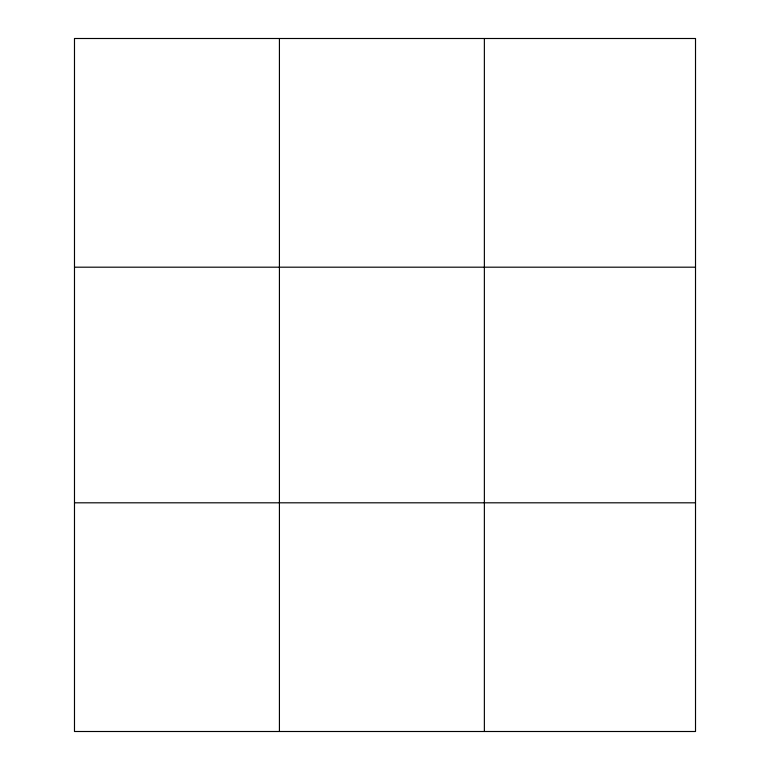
<?xml version="1.0" encoding="UTF-8"?>
<svg xmlns="http://www.w3.org/2000/svg" width="770" height="770" viewBox="0 0 770 770"><rect width="100%" height="100%" fill="white"/><g stroke="black" fill="none" stroke-linecap="round" stroke-linejoin="round"><path stroke-width="1.16" d="M279.423 38.5L279.423 731.5M484.369 38.5L484.369 731.5M74.488 267.19L695.512 267.19M74.488 502.81L695.512 502.81M695.512 655.27L695.512 731.5L74.488 731.5L74.488 38.5L695.512 38.5L695.512 655.27"/></g></svg>
